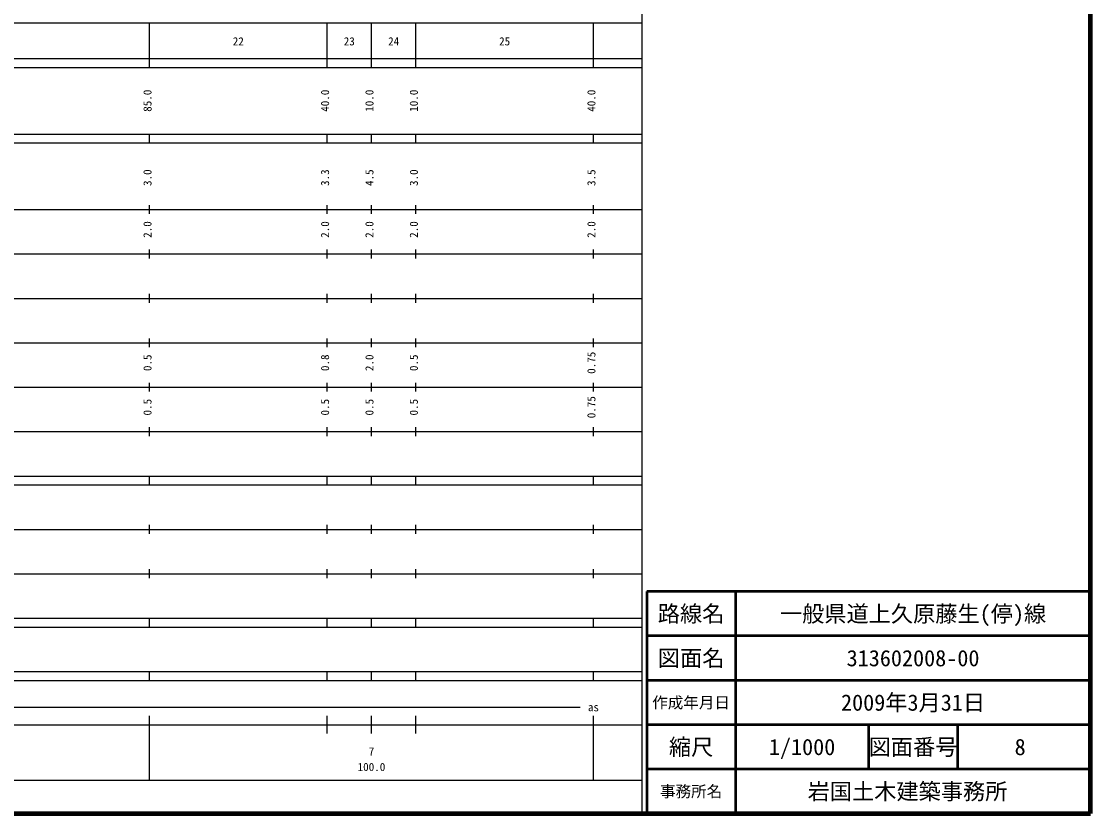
# Model space of a CAD drawing. Units: millimetres on the paper, enlarged 1000 times. Extents: x 40000 to 680000, y 20000 to 380000.
# Drawn here: x 439136 to 680000, y 20000 to 198357 of the extents above; entities that cross this region are included whole.
import ezdxf
from ezdxf.enums import TextEntityAlignment as Align

# ---------------------------------------------------------------- set-up
doc = ezdxf.new("R2010")
doc.units = ezdxf.units.MM
doc.header["$LTSCALE"] = 1000
for name, color, linetype, lineweight in [('M-TTL', 2, 'Continuous', 140), ('M-TTL-BAND', 7, 'Continuous', 25), ('M-TTL-FRAM', 2, 'Continuous', 50), ('M-TTL-LINE', 7, 'Continuous', 50)]:
    doc.layers.add(name, color=color, linetype=linetype, lineweight=lineweight)
doc.layers.add('M-TTL-TXT', color=7, linetype='Continuous')
doc.styles.add('ＭＳ ゴシック', font='')
doc.styles.get('ＭＳ ゴシック').set_extended_font_data('MS Gothic')

msp = doc.modelspace()

# ---------------------------------------------------------------- linework, layer by layer
at = {"layer": 'M-TTL'}
for p, q in [((680000, 20000), (680000, 380000)), ((40000, 20000), (680000, 20000))]:
    msp.add_line(p, q, dxfattribs=at)
at = {"layer": 'M-TTL-BAND'}
for p, q in [((579000, 20000), (579000, 370000)), ((68000, 198000), (579000, 198000)), ((468000, 188000), (468000, 198000)), ((508000, 188000), (508000, 198000)), ((518000, 188000), (518000, 198000)), ((528000, 188000), (528000, 198000)), ((568000, 188000), (568000, 198000)), ((40000, 190000), (579000, 190000)), ((40000, 188000), (579000, 188000)), ((40000, 173000), (579000, 173000)), ((468000, 171000), (468000, 173000)), ((508000, 171000), (508000, 173000)), ((518000, 171000), (518000, 173000)), ((528000, 171000), (528000, 173000)), ((568000, 171000), (568000, 173000)), ((40000, 171000), (579000, 171000)), ((468000, 155000), (468000, 157000)), ((508000, 155000), (508000, 157000)), ((518000, 155000), (518000, 157000)), ((528000, 155000), (528000, 157000)), ((568000, 155000), (568000, 157000)), ((40000, 156000), (579000, 156000)), ((468000, 145000), (468000, 147000)), ((508000, 145000), (508000, 147000)), ((518000, 145000), (518000, 147000)), ((528000, 145000), (528000, 147000)), ((568000, 145000), (568000, 147000)), ((46000, 146000), (579000, 146000)), ((52000, 136000), (579000, 136000)), ((468000, 135000), (468000, 137000)), ((508000, 135000), (508000, 137000)), ((518000, 135000), (518000, 137000)), ((528000, 135000), (528000, 137000)), ((568000, 135000), (568000, 137000)), ((46000, 126000), (579000, 126000)), ((468000, 125000), (468000, 127000)), ((508000, 125000), (508000, 127000)), ((518000, 125000), (518000, 127000)), ((528000, 125000), (528000, 127000)), ((568000, 125000), (568000, 127000)), ((52000, 116000), (579000, 116000)), ((468000, 115000), (468000, 117000)), ((508000, 115000), (508000, 117000)), ((518000, 115000), (518000, 117000)), ((528000, 115000), (528000, 117000)), ((568000, 115000), (568000, 117000)), ((46000, 106000), (579000, 106000)), ((468000, 105000), (468000, 107000)), ((508000, 105000), (508000, 107000)), ((518000, 105000), (518000, 107000)), ((528000, 105000), (528000, 107000)), ((568000, 105000), (568000, 107000)), ((40000, 96000), (579000, 96000)), ((40000, 94000), (579000, 94000)), ((468000, 94000), (468000, 96000)), ((508000, 94000), (508000, 96000)), ((518000, 94000), (518000, 96000)), ((528000, 94000), (528000, 96000)), ((568000, 94000), (568000, 96000)), ((468000, 83000), (468000, 85000)), ((508000, 83000), (508000, 85000)), ((518000, 83000), (518000, 85000)), ((528000, 83000), (528000, 85000)), ((568000, 83000), (568000, 85000)), ((49000, 84000), (579000, 84000)), ((468000, 73000), (468000, 75000)), ((508000, 73000), (508000, 75000)), ((518000, 73000), (518000, 75000)), ((528000, 73000), (528000, 75000)), ((568000, 73000), (568000, 75000)), ((40000, 74000), (579000, 74000)), ((40000, 64000), (579000, 64000)), ((468000, 62000), (468000, 64000)), ((508000, 62000), (508000, 64000)), ((518000, 62000), (518000, 64000)), ((528000, 62000), (528000, 64000)), ((568000, 62000), (568000, 64000)), ((40000, 62000), (579000, 62000)), ((40000, 52000), (579000, 52000)), ((468000, 50000), (468000, 52000)), ((508000, 50000), (508000, 52000)), ((518000, 50000), (518000, 52000)), ((528000, 50000), (528000, 52000)), ((568000, 50000), (568000, 52000)), ((40000, 50000), (579000, 50000)), ((71000, 44000), (565000, 44000)), ((468000, 27500), (468000, 42000)), ((508000, 38000), (508000, 42000)), ((518000, 38000), (518000, 42000)), ((528000, 38000), (528000, 42000)), ((568000, 27500), (568000, 42000)), ((40000, 40000), (579000, 40000)), ((68000, 27500), (579000, 27500))]:
    msp.add_line(p, q, dxfattribs=at)
at = {"layer": 'M-TTL-FRAM'}
for p, q in [((680000, 70000), (580000, 70000)), ((580000, 70000), (580000, 20000))]:
    msp.add_line(p, q, dxfattribs=at)
at = {"layer": 'M-TTL-LINE'}
for p, q in [((600000, 70000), (600000, 20000)), ((680000, 60000), (580000, 60000)), ((680000, 50000), (580000, 50000)), ((680000, 40000), (580000, 40000)), ((630000, 40000), (630000, 30000)), ((650000, 40000), (650000, 30000)), ((680000, 30000), (580000, 30000))]:
    msp.add_line(p, q, dxfattribs=at)

# ---------------------------------------------------------------- texts
at = {"layer": 'M-TTL-BAND', "style": 'ＭＳ ゴシック'}
for s, p in [('22', (488000, 192405)), ('23', (513000, 192405)), ('24', (523000, 192405)), ('25', (548000, 192405)), ('as', (568000, 42500)), ('7', (518000, 32523)), ('100.0', (518000, 29033))]:
    msp.add_text(s, height=1833, dxfattribs=at).set_placement(p, align=Align.BOTTOM_CENTER)
for s, p in [('85.0', (469000, 180500)), ('40.0', (509000, 180500)), ('10.0', (519000, 180500)), ('10.0', (529000, 180500)), ('40.0', (569000, 180500)), ('3.0', (469000, 163174)), ('3.3', (509000, 163174)), ('4.5', (519000, 163174)), ('3.0', (529000, 163174)), ('3.5', (569000, 163174)), ('2.0', (469000, 151500)), ('2.0', (509000, 151500)), ('2.0', (519000, 151500)), ('2.0', (529000, 151500)), ('2.0', (569000, 151500)), ('0.5', (469000, 121500)), ('0.8', (509000, 121500)), ('2.0', (519000, 121500)), ('0.5', (529000, 121500)), ('0.75', (569000, 121500)), ('0.5', (469000, 111500)), ('0.5', (509000, 111500)), ('0.5', (519000, 111500)), ('0.5', (529000, 111500)), ('0.75', (569000, 111500))]:
    msp.add_text(s, height=1833, rotation=90, dxfattribs=at).set_placement(p, align=Align.BOTTOM_CENTER)
at = {"layer": 'M-TTL-TXT', "style": 'ＭＳ ゴシック'}
for s, height, p in [('路線名', 3666, (590000, 65000)), ('路線名', 3666, (590000, 65000)), ('一般県道上久原藤生(停)線', 3666, (640000, 65000)), ('図面名', 3666, (590000, 55000)), ('図面名', 3666, (590000, 55000)), ('313602008-00', 3666, (640000, 55000)), ('作成年月日', 2566, (590000, 45000)), ('作成年月日', 2566, (590000, 45000)), ('2009年3月31日', 3666, (640000, 45000)), ('縮尺', 3666, (590000, 35000)), ('縮尺', 3666, (590000, 35000)), ('1/1000', 3666, (615000, 35000)), ('図面番号', 3666, (640000, 35000)), ('図面番号', 3666, (640000, 35000)), ('8', 3666, (664125, 35000)), ('事務所名', 2566, (590000, 25000)), ('事務所名', 2566, (590000, 25000)), ('岩国土木建築事務所 ', 3666, (640000, 25000))]:
    msp.add_text(s, height=height, dxfattribs=at).set_placement(p, align=Align.MIDDLE_CENTER)

doc.saveas('drawing.dxf')
